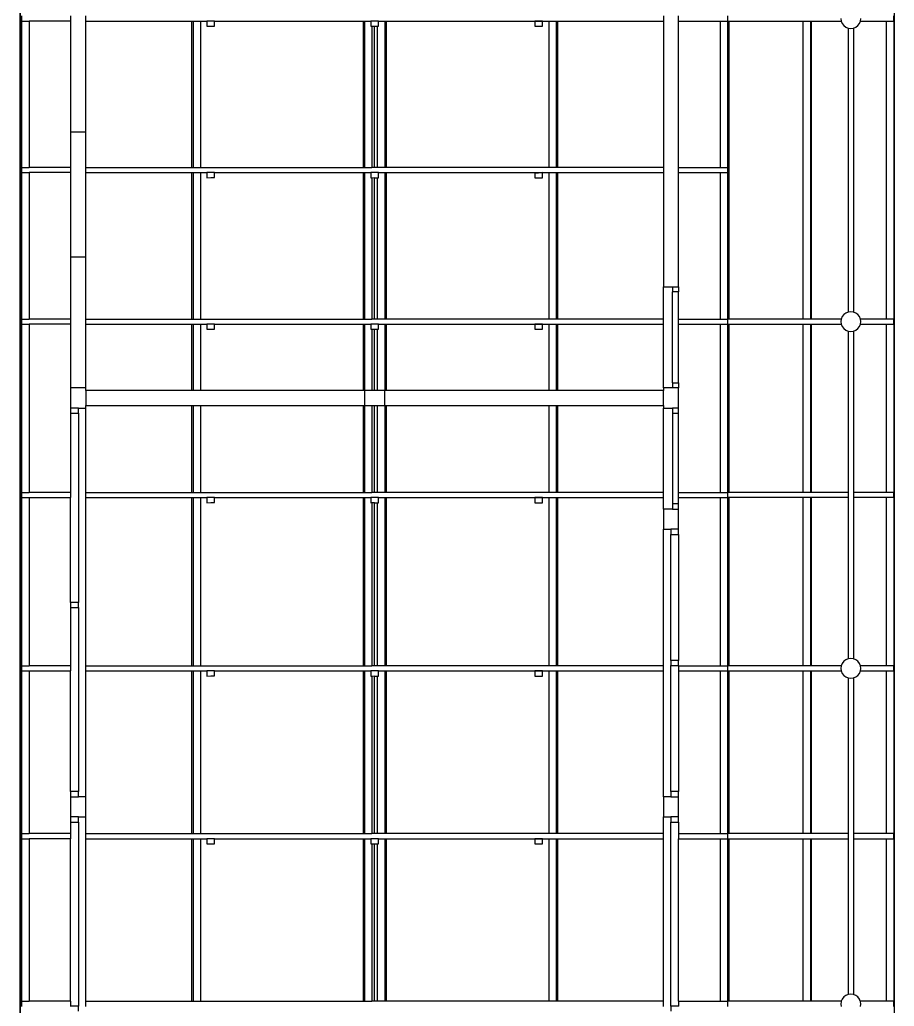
# Model space of a CAD drawing. Header units: metres. Extents: x 3.5 to 12.1, y -17.9 to 16.9.
# Drawn here: x 3.45 to 12.11, y -7.43 to 2.34 of the extents above; entities that cross this region are included whole.
import ezdxf

# ---------------------------------------------------------------- set-up
doc = ezdxf.new("R2010")
doc.units = ezdxf.units.M
doc.layers.add('SectionCutEdges', color=7, linetype='Continuous')

msp = doc.modelspace()

# ---------------------------------------------------------------- linework, layer by layer
for p, q in [((3.4515, 2.8286), (3.4515, -17.8514)), ((3.4569, 2.8286), (3.4569, -17.8514)), ((12.1097, 2.8286), (12.1097, -17.8514)), ((12.1113, 2.8286), (12.1113, -17.8514)), ((3.4704, 2.3786), (3.4704, 2.3278)), ((10.4608, 2.3786), (10.4608, 2.3278)), ((12.1056, 2.3278), (12.1056, 2.3786)), ((3.4704, 2.3278), (3.5438, 2.3278)), ((3.4704, 2.3278), (3.4704, 0.877)), ((3.5438, 2.3278), (3.5438, 0.877)), ((3.9556, 2.3278), (3.5438, 2.3278)), ((4.1056, 2.3278), (5.1545, 2.3278)), ((5.1545, 0.877), (5.1545, 2.3278)), ((5.1545, 2.3278), (5.168, 2.3278)), ((5.168, 2.3278), (5.168, 0.877)), ((5.168, 2.3278), (5.2414, 2.3278)), ((5.2414, 2.3278), (5.2414, 0.877)), ((5.2414, 2.3278), (5.3042, 2.3278)), ((5.3804, 2.3278), (5.3042, 2.3278)), ((5.3042, 2.3278), (5.3042, 2.277)), ((5.3042, 2.277), (5.3423, 2.2778)), ((5.3423, 2.2778), (5.3804, 2.2778)), ((5.3423, 2.2778), (5.3423, 2.2778)), ((5.3804, 2.2778), (5.3804, 2.3278)), ((5.3804, 2.3278), (6.8521, 2.3278)), ((6.8521, 2.3278), (6.8521, 0.877)), ((6.8521, 2.3278), (6.8656, 2.3278)), ((6.8656, 2.3278), (6.8656, 0.877)), ((6.8656, 2.3278), (6.9275, 2.3278)), ((7.0037, 2.3278), (6.9275, 2.3278)), ((6.9275, 2.3278), (6.9275, 2.277)), ((6.9275, 2.277), (6.939, 2.2773)), ((6.939, 2.2773), (6.9656, 2.2778)), ((6.939, 2.2773), (6.939, 0.877)), ((6.9656, 2.2778), (6.9656, 2.277)), ((6.9656, 0.877), (6.9656, 2.277)), ((6.9656, 2.277), (6.9921, 2.277)), ((6.9921, 2.277), (6.9921, 0.877)), ((6.9921, 2.277), (7.0037, 2.277)), ((7.0037, 2.277), (7.0037, 2.3278)), ((7.0037, 2.3278), (7.0656, 2.3278)), ((7.0656, 2.3278), (7.0656, 0.877)), ((7.0656, 2.3278), (7.0791, 2.3278)), ((7.0791, 2.3278), (7.0791, 0.877)), ((7.0791, 2.3278), (8.627, 2.3278)), ((8.5508, 2.3271), (8.5508, 2.327)), ((8.5508, 2.327), (8.5889, 2.3271)), ((8.5569, 2.3271), (8.5508, 2.3271)), ((8.5569, 2.3271), (8.5508, 2.327)), ((8.5508, 2.327), (8.5508, 2.277)), ((8.5508, 2.277), (8.627, 2.277)), ((8.627, 2.3278), (8.5569, 2.3271)), ((8.5889, 2.3271), (8.5569, 2.3271)), ((8.627, 2.277), (8.627, 2.3278)), ((8.627, 2.3278), (8.6897, 2.3278)), ((8.6897, 2.3278), (8.6897, 0.877)), ((8.6897, 2.3278), (8.7632, 2.3278)), ((8.7632, 2.3278), (8.7632, 0.877)), ((8.7632, 2.3278), (8.7767, 2.3278)), ((8.7767, 2.3278), (8.7767, 0.877)), ((8.7767, 2.3278), (9.8256, 2.3278)), ((9.9756, 2.3278), (10.3874, 2.3278)), ((10.3874, 2.3278), (10.3874, 0.877)), ((10.3874, 2.3278), (10.4608, 2.3278)), ((10.4608, 2.3278), (10.4608, 0.877)), ((10.4608, 2.3278), (10.4743, 2.3278)), ((10.4743, 2.3278), (10.4743, -0.6246)), ((10.4743, 2.3278), (11.2072, 2.3278)), ((11.2072, 2.3278), (11.2072, -0.6246)), ((11.2072, 2.3278), (11.2832, 2.3278)), ((11.2832, 2.3278), (11.2832, -0.6246)), ((11.2832, 2.3278), (11.2873, 2.3278)), ((11.2873, 2.3278), (11.2873, -0.6246)), ((11.2873, 2.3278), (11.5854, 2.3278)), ((11.6552, 2.258), (11.6552, -0.5547)), ((11.706, 2.258), (11.706, -0.5547)), ((11.7758, 2.3278), (12.0296, 2.3278)), ((12.0296, 2.3278), (12.0296, -0.6246)), ((12.0296, 2.3278), (12.1056, 2.3278)), ((12.1056, 2.3278), (12.1056, -0.6246)), ((4.1056, 0.877), (4.1056, 1.2286)), ((3.4704, 0.877), (3.4704, 0.8262)), ((3.4704, 0.877), (3.5438, 0.877)), ((3.4704, 0.8262), (3.5438, 0.8262)), ((3.4704, 0.8262), (3.4704, -0.6246)), ((3.9556, 0.877), (3.5438, 0.877)), ((3.5438, 0.8262), (3.5438, -0.6246)), ((3.9556, 0.8262), (3.5438, 0.8262)), ((4.1056, 0.877), (5.1545, 0.877)), ((4.1056, 0.8262), (4.1056, 0.877)), ((4.1056, 0.8262), (5.1545, 0.8262)), ((4.1056, -0.0114), (4.1056, 0.8262)), ((5.1545, 0.877), (5.168, 0.877)), ((5.1545, -0.6246), (5.1545, 0.8262)), ((5.1545, 0.8262), (5.168, 0.8262)), ((5.168, 0.877), (5.2414, 0.877)), ((5.168, 0.8262), (5.168, -0.6246)), ((5.168, 0.8262), (5.2414, 0.8262)), ((5.2414, 0.877), (6.8521, 0.877)), ((5.2414, 0.8262), (5.2414, -0.6246)), ((5.2414, 0.8262), (5.3042, 0.8262)), ((5.3804, 0.8262), (5.3042, 0.8262)), ((5.3042, 0.8262), (5.3042, 0.7754)), ((5.3804, 0.7762), (5.3804, 0.8262)), ((5.3804, 0.8262), (6.8521, 0.8262)), ((6.8521, 0.877), (6.8656, 0.877)), ((6.8521, 0.8262), (6.8521, -0.6246)), ((6.8521, 0.8262), (6.8656, 0.8262)), ((6.8656, 0.877), (6.939, 0.877)), ((6.8656, 0.8262), (6.8656, -0.6246)), ((6.8656, 0.8262), (6.9275, 0.8262)), ((7.0037, 0.8262), (6.9275, 0.8262)), ((6.9275, 0.8262), (6.9275, 0.7754)), ((6.9656, 0.877), (6.939, 0.877)), ((6.9921, 0.877), (6.9656, 0.877)), ((7.0656, 0.877), (6.9921, 0.877)), ((7.0037, 0.7754), (7.0037, 0.8262)), ((7.0037, 0.8262), (7.0656, 0.8262)), ((7.0791, 0.877), (7.0656, 0.877)), ((7.0656, 0.8262), (7.0656, -0.6246)), ((7.0656, 0.8262), (7.0791, 0.8262)), ((8.6897, 0.877), (7.0791, 0.877)), ((7.0791, 0.8262), (7.0791, -0.6246)), ((7.0791, 0.8262), (8.627, 0.8262)), ((8.5508, 0.8255), (8.5508, 0.8254)), ((8.5508, 0.8254), (8.5889, 0.8255)), ((8.5569, 0.8255), (8.5508, 0.8255)), ((8.5569, 0.8255), (8.5508, 0.8254)), ((8.5508, 0.8254), (8.5508, 0.7754)), ((8.627, 0.8262), (8.5569, 0.8255)), ((8.5889, 0.8255), (8.5569, 0.8255)), ((8.627, 0.7754), (8.627, 0.8262)), ((8.627, 0.8262), (8.6897, 0.8262)), ((8.7632, 0.877), (8.6897, 0.877)), ((8.6897, 0.8262), (8.6897, -0.6246)), ((8.6897, 0.8262), (8.7632, 0.8262)), ((8.7767, 0.877), (8.7632, 0.877)), ((8.7632, 0.8262), (8.7632, -0.6246)), ((8.7632, 0.8262), (8.7767, 0.8262)), ((9.8256, 0.877), (8.7767, 0.877)), ((8.7767, 0.8262), (8.7767, -0.6246)), ((8.7767, 0.8262), (9.8256, 0.8262)), ((9.9756, 0.877), (10.3874, 0.877)), ((9.9756, 0.8262), (10.3874, 0.8262)), ((10.3874, 0.877), (10.4608, 0.877)), ((10.3874, 0.8262), (10.3874, -0.6246)), ((10.3874, 0.8262), (10.4608, 0.8262)), ((10.4608, 0.877), (10.4608, 0.8262)), ((10.4608, 0.8262), (10.4608, -0.6246)), ((5.3042, 0.7754), (5.3423, 0.7762)), ((5.3423, 0.7762), (5.3804, 0.7762)), ((5.3423, 0.7762), (5.3423, 0.7762)), ((6.9275, 0.7754), (6.939, 0.7757)), ((6.939, 0.7757), (6.9656, 0.7762)), ((6.939, 0.7757), (6.939, -0.6246)), ((6.9656, 0.7762), (6.9656, 0.7754)), ((6.9656, -0.6246), (6.9656, 0.7754)), ((6.9656, 0.7754), (6.9921, 0.7754)), ((6.9921, 0.7754), (6.9921, -0.6246)), ((6.9921, 0.7754), (7.0037, 0.7754)), ((8.5508, 0.7754), (8.627, 0.7754)), ((9.8256, -0.6246), (9.8256, -0.3064)), ((3.4704, -0.6246), (3.4704, -0.6754)), ((3.4704, -0.6246), (3.5438, -0.6246)), ((3.4704, -0.6754), (3.5438, -0.6754)), ((3.4704, -0.6754), (3.4704, -2.3419)), ((3.9556, -0.6246), (3.5438, -0.6246)), ((3.5438, -0.6754), (3.5438, -2.3419)), ((3.9556, -0.6754), (3.5438, -0.6754)), ((4.1056, -0.6246), (5.1545, -0.6246)), ((4.1056, -0.6754), (5.1545, -0.6754)), ((5.1545, -0.6246), (5.168, -0.6246)), ((5.1545, -1.3314), (5.1545, -0.6754)), ((5.1545, -0.6754), (5.168, -0.6754)), ((5.168, -0.6246), (5.2414, -0.6246)), ((5.168, -0.6754), (5.168, -1.3314)), ((5.168, -0.6754), (5.2414, -0.6754)), ((5.2414, -0.6246), (6.8521, -0.6246)), ((5.2414, -0.6754), (5.2414, -1.3314)), ((5.2414, -0.6754), (5.3042, -0.6754)), ((5.3804, -0.6754), (5.3042, -0.6754)), ((5.3042, -0.6754), (5.3042, -0.7262)), ((5.3804, -0.7254), (5.3804, -0.6754)), ((5.3804, -0.6754), (6.8521, -0.6754)), ((6.8521, -0.6246), (6.8656, -0.6246)), ((6.8521, -0.6754), (6.8521, -1.3314)), ((6.8521, -0.6754), (6.8656, -0.6754)), ((6.8656, -0.6246), (6.939, -0.6246)), ((6.8656, -0.6754), (6.8656, -1.3314)), ((6.8656, -0.6754), (6.9275, -0.6754)), ((7.0037, -0.6754), (6.9275, -0.6754)), ((6.9275, -0.6754), (6.9275, -0.7262)), ((6.9656, -0.6246), (6.939, -0.6246)), ((6.9921, -0.6246), (6.9656, -0.6246)), ((7.0656, -0.6246), (6.9921, -0.6246)), ((7.0037, -0.7262), (7.0037, -0.6754)), ((7.0037, -0.6754), (7.0656, -0.6754)), ((7.0791, -0.6246), (7.0656, -0.6246)), ((7.0656, -0.6754), (7.0656, -1.3314)), ((7.0656, -0.6754), (7.0791, -0.6754)), ((8.6897, -0.6246), (7.0791, -0.6246)), ((7.0791, -0.6754), (7.0791, -1.3314)), ((7.0791, -0.6754), (8.627, -0.6754)), ((8.5508, -0.6761), (8.5508, -0.6762)), ((8.5508, -0.6762), (8.5889, -0.6761)), ((8.5569, -0.6761), (8.5508, -0.6761)), ((8.5569, -0.6761), (8.5508, -0.6762)), ((8.5508, -0.6762), (8.5508, -0.7262)), ((8.627, -0.6754), (8.5569, -0.6761)), ((8.5889, -0.6761), (8.5569, -0.6761)), ((8.627, -0.7262), (8.627, -0.6754)), ((8.627, -0.6754), (8.6897, -0.6754)), ((8.7632, -0.6246), (8.6897, -0.6246)), ((8.6897, -0.6754), (8.6897, -1.3314)), ((8.6897, -0.6754), (8.7632, -0.6754)), ((8.7767, -0.6246), (8.7632, -0.6246)), ((8.7632, -0.6754), (8.7632, -1.3314)), ((8.7632, -0.6754), (8.7767, -0.6754)), ((9.8256, -0.6246), (8.7767, -0.6246)), ((8.7767, -0.6754), (8.7767, -1.3314)), ((8.7767, -0.6754), (9.8256, -0.6754)), ((9.8256, -0.6754), (9.8256, -0.6246)), ((9.8256, -1.3064), (9.8256, -0.6754)), ((9.9756, -0.6246), (10.3874, -0.6246)), ((9.9756, -0.6754), (10.3874, -0.6754)), ((10.3874, -0.6246), (10.4608, -0.6246)), ((10.3874, -0.6754), (10.3874, -2.3419)), ((10.3874, -0.6754), (10.4608, -0.6754)), ((10.4608, -0.6246), (10.4608, -0.6754)), ((10.4743, -0.6246), (10.4608, -0.6246)), ((10.4608, -0.6754), (10.4608, -2.3419)), ((10.4608, -0.6754), (10.4743, -0.6754)), ((11.2072, -0.6246), (10.4743, -0.6246)), ((10.4743, -0.6754), (10.4743, -2.3419)), ((10.4743, -0.6754), (11.2072, -0.6754)), ((11.2832, -0.6246), (11.2072, -0.6246)), ((11.2072, -0.6754), (11.2072, -2.3419)), ((11.2072, -0.6754), (11.2832, -0.6754)), ((11.2873, -0.6246), (11.2832, -0.6246)), ((11.2832, -0.6754), (11.2832, -2.3419)), ((11.2832, -0.6754), (11.2873, -0.6754)), ((11.5854, -0.6246), (11.2873, -0.6246)), ((11.2873, -0.6754), (11.2873, -2.3419)), ((11.2873, -0.6754), (11.5854, -0.6754)), ((12.0296, -0.6246), (11.7758, -0.6246)), ((11.7758, -0.6754), (12.0296, -0.6754)), ((12.1056, -0.6246), (12.0296, -0.6246)), ((12.0296, -0.6754), (12.0296, -2.3419)), ((12.0296, -0.6754), (12.1056, -0.6754)), ((12.1056, -0.6754), (12.1056, -0.6246)), ((12.1056, -0.6754), (12.1056, -2.3419)), ((5.3042, -0.7262), (5.3423, -0.7254)), ((5.3423, -0.7254), (5.3804, -0.7254)), ((5.3423, -0.7254), (5.3423, -0.7254)), ((6.9275, -0.7262), (6.939, -0.7259)), ((6.939, -0.7259), (6.9656, -0.7254)), ((6.939, -0.7259), (6.939, -1.3314)), ((6.9656, -0.7254), (6.9656, -0.7262)), ((6.9656, -1.3314), (6.9656, -0.7262)), ((6.9656, -0.7262), (6.9921, -0.7262)), ((6.9921, -0.7262), (6.9921, -1.3314)), ((6.9921, -0.7262), (7.0037, -0.7262)), ((8.5508, -0.7262), (8.627, -0.7262)), ((11.6552, -0.7452), (11.6552, -2.3419)), ((11.706, -0.7452), (11.706, -2.3419)), ((3.9556, -1.5572), (3.9556, -2.3419)), ((4.1056, -2.3419), (4.1056, -1.5064)), ((5.1545, -2.3419), (5.1545, -1.4814)), ((5.168, -1.4814), (5.168, -2.3419)), ((5.2414, -1.4814), (5.2414, -2.3419)), ((6.8521, -1.4814), (6.8521, -2.3419)), ((6.8656, -1.4814), (6.8656, -2.3419)), ((6.939, -1.4814), (6.939, -2.3419)), ((6.9656, -2.3419), (6.9656, -1.4814)), ((6.9921, -1.4814), (6.9921, -2.3419)), ((7.0656, -1.4814), (7.0656, -2.3419)), ((7.0791, -1.4814), (7.0791, -2.3419)), ((8.6897, -1.4814), (8.6897, -2.3419)), ((8.7632, -1.4814), (8.7632, -2.3419)), ((8.7767, -1.4814), (8.7767, -2.3419)), ((9.8256, -2.3419), (9.8256, -1.5064)), ((3.4704, -2.3419), (3.4704, -2.3927)), ((3.4704, -2.3419), (3.5438, -2.3419)), ((3.9556, -2.3419), (3.5438, -2.3419)), ((3.9556, -2.3419), (3.9556, -2.3927)), ((4.1056, -2.3419), (5.1545, -2.3419)), ((4.1056, -2.3927), (4.1056, -2.3419)), ((5.1545, -2.3419), (5.168, -2.3419)), ((5.168, -2.3419), (5.2414, -2.3419)), ((5.2414, -2.3419), (6.8521, -2.3419)), ((6.8521, -2.3419), (6.8656, -2.3419)), ((6.8656, -2.3419), (6.939, -2.3419)), ((6.9656, -2.3419), (6.939, -2.3419)), ((6.9921, -2.3419), (6.9656, -2.3419)), ((7.0656, -2.3419), (6.9921, -2.3419)), ((7.0791, -2.3419), (7.0656, -2.3419)), ((8.6897, -2.3419), (7.0791, -2.3419)), ((8.7632, -2.3419), (8.6897, -2.3419)), ((8.7767, -2.3419), (8.7632, -2.3419)), ((9.8256, -2.3419), (8.7767, -2.3419)), ((9.8256, -2.3927), (9.8256, -2.3419)), ((9.9756, -2.3419), (10.3874, -2.3419)), ((10.3874, -2.3419), (10.4608, -2.3419)), ((10.4608, -2.3419), (10.4608, -2.3927)), ((10.4743, -2.3419), (10.4608, -2.3419)), ((11.2072, -2.3419), (10.4743, -2.3419)), ((11.2832, -2.3419), (11.2072, -2.3419)), ((11.2873, -2.3419), (11.2832, -2.3419)), ((11.6552, -2.3419), (11.2873, -2.3419)), ((11.6552, -2.3419), (11.6552, -2.3927)), ((12.0296, -2.3419), (11.706, -2.3419)), ((11.706, -2.3419), (11.706, -2.3927)), ((12.1056, -2.3419), (12.0296, -2.3419)), ((12.1056, -2.3927), (12.1056, -2.3419)), ((3.4704, -2.3927), (3.5438, -2.3927)), ((3.4704, -2.3927), (3.4704, -4.0593)), ((3.5438, -2.3927), (3.5438, -4.0593)), ((3.5438, -2.3927), (3.9556, -2.3927)), ((3.9556, -3.431), (3.9556, -2.3927)), ((4.1056, -2.3927), (5.1545, -2.3927)), ((4.1056, -4.0593), (4.1056, -2.3927)), ((5.1545, -4.0593), (5.1545, -2.3927)), ((5.1545, -2.3927), (5.168, -2.3927)), ((5.168, -2.3927), (5.168, -4.0593)), ((5.168, -2.3927), (5.2414, -2.3927)), ((5.2414, -2.3927), (5.2414, -4.0593)), ((5.2414, -2.3927), (5.3042, -2.3927)), ((5.3804, -2.3927), (5.3042, -2.3927)), ((5.3042, -2.3927), (5.3042, -2.4435)), ((5.3042, -2.4435), (5.3423, -2.4427)), ((5.3423, -2.4427), (5.3423, -2.4428)), ((5.3423, -2.4428), (5.3804, -2.4428)), ((5.3804, -2.4428), (5.3804, -2.3927)), ((5.3804, -2.3927), (6.8521, -2.3927)), ((6.8521, -2.3927), (6.8521, -4.0593)), ((6.8521, -2.3927), (6.8656, -2.3927)), ((6.8656, -2.3927), (6.8656, -4.0593)), ((6.8656, -2.3927), (6.9275, -2.3927)), ((7.0037, -2.3927), (6.9275, -2.3927)), ((6.9275, -2.3927), (6.9275, -2.4435)), ((6.939, -2.4433), (6.9656, -2.4427)), ((6.9656, -2.4427), (6.9656, -2.4435)), ((7.0037, -2.4435), (7.0037, -2.3927)), ((7.0037, -2.3927), (7.0656, -2.3927)), ((7.0656, -2.3927), (7.0656, -4.0593)), ((7.0656, -2.3927), (7.0791, -2.3927)), ((7.0791, -2.3927), (7.0791, -4.0593)), ((7.0791, -2.3927), (8.627, -2.3927)), ((8.5508, -2.3934), (8.5508, -2.3935)), ((8.5508, -2.3935), (8.5889, -2.3934)), ((8.5569, -2.3934), (8.5508, -2.3934)), ((8.5569, -2.3934), (8.5508, -2.3935)), ((8.5508, -2.3935), (8.5508, -2.4435)), ((8.627, -2.3927), (8.5569, -2.3934)), ((8.5889, -2.3934), (8.5569, -2.3934)), ((8.627, -2.4435), (8.627, -2.3927)), ((8.627, -2.3927), (8.6897, -2.3927)), ((8.6897, -2.3927), (8.6897, -4.0593)), ((8.6897, -2.3927), (8.7632, -2.3927)), ((8.7632, -2.3927), (8.7632, -4.0593)), ((8.7632, -2.3927), (8.7767, -2.3927)), ((8.7767, -2.3927), (8.7767, -4.0593)), ((8.7767, -2.3927), (9.8256, -2.3927)), ((9.8256, -2.5064), (9.8256, -2.3927)), ((9.9756, -2.3927), (10.3874, -2.3927)), ((10.3874, -2.3927), (10.3874, -4.0593)), ((10.3874, -2.3927), (10.4608, -2.3927)), ((10.4608, -2.3927), (10.4608, -4.0593)), ((10.4743, -2.3927), (10.4608, -2.3927)), ((10.4743, -2.3927), (10.4743, -4.0593)), ((11.2072, -2.3927), (10.4743, -2.3927)), ((11.2072, -2.3927), (11.2072, -4.0593)), ((11.2832, -2.3927), (11.2072, -2.3927)), ((11.2832, -2.3927), (11.2832, -4.0593)), ((11.2873, -2.3927), (11.2832, -2.3927)), ((11.2873, -2.3927), (11.2873, -4.0593)), ((11.6552, -2.3927), (11.2873, -2.3927)), ((11.6552, -2.3927), (11.6552, -3.9894)), ((12.0296, -2.3927), (11.706, -2.3927)), ((11.706, -2.3927), (11.706, -3.9894)), ((12.0296, -2.3927), (12.0296, -4.0593)), ((12.1056, -2.3927), (12.0296, -2.3927)), ((12.1056, -2.3927), (12.1056, -4.0593)), ((6.9275, -2.4435), (6.939, -2.4433)), ((6.939, -2.4433), (6.939, -4.0593)), ((6.9656, -4.0593), (6.9656, -2.4435)), ((6.9656, -2.4435), (6.9921, -2.4435)), ((6.9921, -2.4435), (6.9921, -4.0593)), ((6.9921, -2.4435), (7.0037, -2.4435)), ((8.5508, -2.4435), (8.627, -2.4435)), ((9.8256, -4.0593), (9.8256, -2.7064)), ((9.8994, -4.006), (9.8994, -2.7572)), ((3.9556, -3.4818), (3.9556, -4.0593)), ((3.4704, -4.0593), (3.4704, -4.1101)), ((3.4704, -4.0593), (3.5438, -4.0593)), ((3.9556, -4.0593), (3.5438, -4.0593)), ((3.9556, -4.0593), (3.9556, -4.1101)), ((4.1056, -4.0593), (5.1545, -4.0593)), ((4.1056, -4.1101), (4.1056, -4.0593)), ((5.1545, -4.0593), (5.168, -4.0593)), ((5.168, -4.0593), (5.2414, -4.0593)), ((5.2414, -4.0593), (6.8521, -4.0593)), ((6.8521, -4.0593), (6.8656, -4.0593)), ((6.8656, -4.0593), (6.939, -4.0593)), ((6.9656, -4.0593), (6.939, -4.0593)), ((6.9921, -4.0593), (6.9656, -4.0593)), ((7.0656, -4.0593), (6.9921, -4.0593)), ((7.0791, -4.0593), (7.0656, -4.0593)), ((8.6897, -4.0593), (7.0791, -4.0593)), ((8.7632, -4.0593), (8.6897, -4.0593)), ((8.7767, -4.0593), (8.7632, -4.0593)), ((9.8256, -4.0593), (8.7767, -4.0593)), ((9.8256, -4.1101), (9.8256, -4.0593)), ((9.8994, -5.3056), (9.8994, -4.0568)), ((9.9756, -4.0593), (10.3874, -4.0593)), ((10.3874, -4.0593), (10.4608, -4.0593)), ((10.4608, -4.0593), (10.4608, -4.1101)), ((10.4743, -4.0593), (10.4608, -4.0593)), ((11.2072, -4.0593), (10.4743, -4.0593)), ((11.2832, -4.0593), (11.2072, -4.0593)), ((11.2873, -4.0593), (11.2832, -4.0593)), ((11.5854, -4.0593), (11.2873, -4.0593)), ((12.0296, -4.0593), (11.7758, -4.0593)), ((12.1056, -4.0593), (12.0296, -4.0593)), ((12.1056, -4.1101), (12.1056, -4.0593)), ((3.4704, -4.1101), (3.5438, -4.1101)), ((3.4704, -4.1101), (3.4704, -5.7218)), ((3.5438, -4.1101), (3.5438, -5.7218)), ((3.5438, -4.1101), (3.9556, -4.1101)), ((3.9556, -5.3056), (3.9556, -4.1101)), ((4.1056, -4.1101), (5.1545, -4.1101)), ((4.1056, -5.3564), (4.1056, -4.1101)), ((5.1545, -5.7218), (5.1545, -4.1101)), ((5.1545, -4.1101), (5.168, -4.1101)), ((5.168, -4.1101), (5.168, -5.7218)), ((5.168, -4.1101), (5.2414, -4.1101)), ((5.2414, -4.1101), (5.2414, -5.7218)), ((5.2414, -4.1101), (5.3042, -4.1101)), ((5.3804, -4.1101), (5.3042, -4.1101)), ((5.3042, -4.1101), (5.3042, -4.1609)), ((5.3042, -4.1609), (5.3423, -4.1601)), ((5.3423, -4.1601), (5.3804, -4.1601)), ((5.3423, -4.1601), (5.3423, -4.1601)), ((5.3804, -4.1601), (5.3804, -4.1101)), ((5.3804, -4.1101), (6.8521, -4.1101)), ((6.8521, -4.1101), (6.8521, -5.7218)), ((6.8521, -4.1101), (6.8656, -4.1101)), ((6.8656, -4.1101), (6.8656, -5.7218)), ((6.8656, -4.1101), (6.9275, -4.1101)), ((7.0037, -4.1101), (6.9275, -4.1101)), ((6.9275, -4.1101), (6.9275, -4.1609)), ((6.9275, -4.1609), (6.939, -4.1606)), ((6.939, -4.1606), (6.9656, -4.1601)), ((6.939, -4.1606), (6.939, -5.7218)), ((6.9656, -4.1601), (6.9656, -4.1609)), ((6.9656, -5.7218), (6.9656, -4.1609)), ((6.9656, -4.1609), (6.9921, -4.1609)), ((6.9921, -4.1609), (6.9921, -5.7218)), ((6.9921, -4.1609), (7.0037, -4.1609)), ((7.0037, -4.1609), (7.0037, -4.1101)), ((7.0037, -4.1101), (7.0656, -4.1101)), ((7.0656, -4.1101), (7.0656, -5.7218)), ((7.0656, -4.1101), (7.0791, -4.1101)), ((7.0791, -4.1101), (7.0791, -5.7218)), ((7.0791, -4.1101), (8.627, -4.1101)), ((8.5508, -4.1108), (8.5508, -4.1109)), ((8.5508, -4.1109), (8.5889, -4.1108)), ((8.5569, -4.1108), (8.5508, -4.1108)), ((8.5569, -4.1108), (8.5508, -4.1109)), ((8.5508, -4.1109), (8.5508, -4.1609)), ((8.5508, -4.1609), (8.627, -4.1609)), ((8.627, -4.1101), (8.5569, -4.1108)), ((8.5889, -4.1108), (8.5569, -4.1108)), ((8.627, -4.1609), (8.627, -4.1101)), ((8.627, -4.1101), (8.6897, -4.1101)), ((8.6897, -4.1101), (8.6897, -5.7218)), ((8.6897, -4.1101), (8.7632, -4.1101)), ((8.7632, -4.1101), (8.7632, -5.7218)), ((8.7632, -4.1101), (8.7767, -4.1101)), ((8.7767, -4.1101), (8.7767, -5.7218)), ((8.7767, -4.1101), (9.8256, -4.1101)), ((9.8256, -5.3564), (9.8256, -4.1101)), ((9.9756, -4.1101), (10.3874, -4.1101)), ((10.3874, -4.1101), (10.3874, -5.7218)), ((10.3874, -4.1101), (10.4608, -4.1101)), ((10.4608, -4.1101), (10.4608, -5.7218)), ((10.4608, -4.1101), (10.4743, -4.1101)), ((10.4743, -4.1101), (10.4743, -5.7218)), ((10.4743, -4.1101), (11.2072, -4.1101)), ((11.2072, -4.1101), (11.2072, -5.7218)), ((11.2072, -4.1101), (11.2832, -4.1101)), ((11.2832, -4.1101), (11.2832, -5.7218)), ((11.2832, -4.1101), (11.2873, -4.1101)), ((11.2873, -4.1101), (11.2873, -5.7218)), ((11.2873, -4.1101), (11.5854, -4.1101)), ((11.6552, -4.1799), (11.6552, -5.7218)), ((11.706, -4.1799), (11.706, -5.7218)), ((11.7758, -4.1101), (12.0296, -4.1101)), ((12.0296, -4.1101), (12.0296, -5.7218)), ((12.0296, -4.1101), (12.1056, -4.1101)), ((12.1056, -4.1101), (12.1056, -5.7218)), ((4.1056, -5.7218), (4.1056, -5.5564)), ((9.8256, -5.7218), (9.8256, -5.5564)), ((3.9556, -5.6072), (3.9556, -5.7218)), ((9.8994, -7.431), (9.8994, -5.6072)), ((3.4704, -5.7218), (3.4704, -5.7726)), ((3.4704, -5.7218), (3.5438, -5.7218)), ((3.9556, -5.7218), (3.5438, -5.7218)), ((3.9556, -5.7218), (3.9556, -5.7726)), ((4.1056, -5.7218), (5.1545, -5.7218)), ((4.1056, -5.7726), (4.1056, -5.7218)), ((5.1545, -5.7218), (5.168, -5.7218)), ((5.168, -5.7218), (5.2414, -5.7218)), ((5.2414, -5.7218), (6.8521, -5.7218)), ((6.8521, -5.7218), (6.8656, -5.7218)), ((6.8656, -5.7218), (6.939, -5.7218)), ((6.9656, -5.7218), (6.939, -5.7218)), ((6.9921, -5.7218), (6.9656, -5.7218)), ((7.0656, -5.7218), (6.9921, -5.7218)), ((7.0791, -5.7218), (7.0656, -5.7218)), ((8.6897, -5.7218), (7.0791, -5.7218)), ((8.7632, -5.7218), (8.6897, -5.7218)), ((8.7767, -5.7218), (8.7632, -5.7218)), ((9.8256, -5.7218), (8.7767, -5.7218)), ((9.8256, -5.7726), (9.8256, -5.7218)), ((9.9756, -5.7218), (10.3874, -5.7218)), ((10.3874, -5.7218), (10.4608, -5.7218)), ((10.4608, -5.7218), (10.4608, -5.7726)), ((10.4743, -5.7218), (10.4608, -5.7218)), ((11.2072, -5.7218), (10.4743, -5.7218)), ((11.2832, -5.7218), (11.2072, -5.7218)), ((11.2873, -5.7218), (11.2832, -5.7218)), ((11.6552, -5.7218), (11.2873, -5.7218)), ((11.6552, -5.7218), (11.6552, -5.7726)), ((12.0296, -5.7218), (11.706, -5.7218)), ((11.706, -5.7218), (11.706, -5.7726)), ((12.1056, -5.7218), (12.0296, -5.7218)), ((12.1056, -5.7726), (12.1056, -5.7218)), ((3.4704, -5.7726), (3.5438, -5.7726)), ((3.4704, -5.7726), (3.4704, -7.3822)), ((3.5438, -5.7726), (3.5438, -7.3822)), ((3.9556, -5.7726), (3.5438, -5.7726)), ((3.9556, -7.3822), (3.9556, -5.7726)), ((4.1056, -5.7726), (5.1545, -5.7726)), ((4.1056, -7.3822), (4.1056, -5.7726)), ((5.1545, -7.3822), (5.1545, -5.7726)), ((5.1545, -5.7726), (5.168, -5.7726)), ((5.168, -5.7726), (5.168, -7.3822)), ((5.168, -5.7726), (5.2414, -5.7726)), ((5.2414, -5.7726), (5.2414, -7.3822)), ((5.2414, -5.7726), (5.3042, -5.7726)), ((5.3804, -5.7726), (5.3042, -5.7726)), ((5.3042, -5.7726), (5.3042, -5.8234)), ((5.3042, -5.8234), (5.3423, -5.8226)), ((5.3423, -5.8226), (5.3804, -5.8226)), ((5.3423, -5.8226), (5.3423, -5.8226)), ((5.3804, -5.8226), (5.3804, -5.7726)), ((5.3804, -5.7726), (6.8521, -5.7726)), ((6.8521, -5.7726), (6.8521, -7.3822)), ((6.8521, -5.7726), (6.8656, -5.7726)), ((6.8656, -5.7726), (6.8656, -7.3822)), ((6.8656, -5.7726), (6.9275, -5.7726)), ((7.0037, -5.7726), (6.9275, -5.7726)), ((6.9275, -5.7726), (6.9275, -5.8234)), ((6.9275, -5.8234), (6.939, -5.8231)), ((6.939, -5.8231), (6.9656, -5.8226)), ((6.939, -5.8231), (6.939, -7.3822)), ((6.9656, -5.8226), (6.9656, -5.8234)), ((6.9656, -7.3822), (6.9656, -5.8234)), ((6.9656, -5.8234), (6.9921, -5.8234)), ((6.9921, -5.8234), (6.9921, -7.3822)), ((6.9921, -5.8234), (7.0037, -5.8234)), ((7.0037, -5.8234), (7.0037, -5.7726)), ((7.0037, -5.7726), (7.0656, -5.7726)), ((7.0656, -5.7726), (7.0656, -7.3822)), ((7.0656, -5.7726), (7.0791, -5.7726)), ((7.0791, -5.7726), (7.0791, -7.3822)), ((7.0791, -5.7726), (8.627, -5.7726)), ((8.5508, -5.7733), (8.5508, -5.7734)), ((8.5508, -5.7734), (8.5889, -5.7733)), ((8.5569, -5.7733), (8.5508, -5.7733)), ((8.5569, -5.7733), (8.5508, -5.7734)), ((8.5508, -5.7734), (8.5508, -5.8234)), ((8.5508, -5.8234), (8.627, -5.8234)), ((8.627, -5.7726), (8.5569, -5.7733)), ((8.5889, -5.7733), (8.5569, -5.7733)), ((8.627, -5.8234), (8.627, -5.7726)), ((8.627, -5.7726), (8.6897, -5.7726)), ((8.6897, -5.7726), (8.6897, -7.3822)), ((8.6897, -5.7726), (8.7632, -5.7726)), ((8.7632, -5.7726), (8.7632, -7.3822)), ((8.7632, -5.7726), (8.7767, -5.7726)), ((8.7767, -5.7726), (8.7767, -7.3822)), ((8.7767, -5.7726), (9.8256, -5.7726)), ((9.8256, -7.3822), (9.8256, -5.7726)), ((9.9756, -5.7726), (10.3874, -5.7726)), ((10.3874, -5.7726), (10.3874, -7.3822)), ((10.3874, -5.7726), (10.4608, -5.7726)), ((10.4608, -5.7726), (10.4608, -7.3822)), ((10.4608, -5.7726), (10.4743, -5.7726)), ((10.4743, -5.7726), (10.4743, -7.3822)), ((10.4743, -5.7726), (11.2072, -5.7726)), ((11.2072, -5.7726), (11.2072, -7.3822)), ((11.2072, -5.7726), (11.2832, -5.7726)), ((11.2832, -5.7726), (11.2832, -7.3822)), ((11.2832, -5.7726), (11.2873, -5.7726)), ((11.2873, -5.7726), (11.2873, -7.3822)), ((11.2873, -5.7726), (11.6552, -5.7726)), ((11.6552, -5.7726), (11.6552, -7.3144)), ((11.706, -5.7726), (12.0296, -5.7726)), ((11.706, -5.7726), (11.706, -7.3144)), ((12.0296, -5.7726), (12.0296, -7.3822)), ((12.0296, -5.7726), (12.1056, -5.7726)), ((12.1056, -5.7726), (12.1056, -7.3822)), ((3.4704, -7.3822), (3.4704, -7.433)), ((3.4704, -7.3822), (3.5438, -7.3822)), ((3.9556, -7.3822), (3.5438, -7.3822)), ((3.9556, -7.3822), (3.9556, -7.431)), ((4.1056, -7.3822), (5.1545, -7.3822)), ((4.1056, -7.433), (4.1056, -7.3822)), ((5.1545, -7.3822), (5.168, -7.3822)), ((5.168, -7.3822), (5.2414, -7.3822)), ((5.2414, -7.3822), (6.8521, -7.3822)), ((6.8521, -7.3822), (6.8656, -7.3822)), ((6.8656, -7.3822), (6.939, -7.3822)), ((6.9656, -7.3822), (6.939, -7.3822)), ((6.9921, -7.3822), (6.9656, -7.3822)), ((7.0656, -7.3822), (6.9921, -7.3822)), ((7.0791, -7.3822), (7.0656, -7.3822)), ((8.6897, -7.3822), (7.0791, -7.3822)), ((8.7632, -7.3822), (8.6897, -7.3822)), ((8.7767, -7.3822), (8.7632, -7.3822)), ((9.8256, -7.3822), (8.7767, -7.3822)), ((9.8256, -7.433), (9.8256, -7.3822)), ((9.9756, -7.3822), (10.3874, -7.3822)), ((10.3874, -7.3822), (10.4608, -7.3822)), ((10.4608, -7.3822), (10.4608, -7.433)), ((10.4743, -7.3822), (10.4608, -7.3822)), ((11.2072, -7.3822), (10.4743, -7.3822)), ((11.2832, -7.3822), (11.2072, -7.3822)), ((11.2873, -7.3822), (11.2832, -7.3822)), ((11.5862, -7.3822), (11.2873, -7.3822)), ((12.0296, -7.3822), (11.775, -7.3822)), ((12.1056, -7.3822), (12.0296, -7.3822)), ((12.1056, -7.433), (12.1056, -7.3822))]:
    msp.add_line(p, q)
at = {"layer": 'SectionCutEdges'}
for p, q in [((3.9556, 2.3786), (3.9556, 2.3278)), ((4.1056, 2.3278), (4.1056, 2.3786)), ((9.8256, 2.3786), (9.8256, 2.3278)), ((9.9756, 2.3278), (9.9756, 2.3786)), ((11.582, 2.3532), (11.5854, 2.3278)), ((11.7758, 2.3278), (11.7792, 2.3532)), ((3.9556, 2.3278), (3.9556, 1.2286)), ((4.1056, 1.2286), (4.1056, 2.3278)), ((9.8256, 2.3278), (9.8256, 0.877)), ((9.9756, 0.877), (9.9756, 2.3278)), ((11.5854, 2.3278), (11.5854, 2.3277)), ((11.5854, 2.3277), (11.5952, 2.3039)), ((11.5952, 2.3039), (11.6109, 2.2835)), ((11.6109, 2.2835), (11.6313, 2.2679)), ((11.6313, 2.2679), (11.6551, 2.258)), ((11.6551, 2.258), (11.6552, 2.258)), ((11.6552, 2.258), (11.6806, 2.2546)), ((11.6806, 2.2546), (11.706, 2.258)), ((11.706, 2.258), (11.7061, 2.258)), ((11.7061, 2.258), (11.7299, 2.2679)), ((11.7299, 2.2679), (11.7503, 2.2835)), ((11.7503, 2.2835), (11.766, 2.3039)), ((11.766, 2.3039), (11.7758, 2.3277)), ((11.7758, 2.3277), (11.7758, 2.3278)), ((3.9556, 1.2286), (4.1056, 1.2286)), ((3.9556, 1.2286), (3.9556, 0.877)), ((3.9556, 0.877), (3.9556, 0.8262)), ((3.9556, 0.8262), (3.9556, -0.0114)), ((9.8256, 0.877), (9.8256, 0.8262)), ((9.8256, 0.8262), (9.8256, -0.3064)), ((9.9756, 0.8262), (9.9756, 0.877)), ((9.9756, -0.3064), (9.9756, 0.8262)), ((4.1056, -0.0114), (3.9556, -0.0114)), ((3.9556, -0.0114), (3.9556, -0.6246)), ((4.1056, -0.6246), (4.1056, -0.0114)), ((9.8256, -0.3064), (9.9156, -0.3064)), ((9.9156, -0.3064), (9.9156, -0.3564)), ((9.9156, -0.3064), (9.9756, -0.3064)), ((9.9756, -0.3564), (9.9156, -0.3564)), ((9.9156, -1.2564), (9.9156, -0.3564)), ((9.9756, -0.3064), (9.9756, -0.3564)), ((9.9756, -0.6246), (9.9756, -0.3564)), ((11.6109, -0.5803), (11.5952, -0.6007)), ((11.6313, -0.5646), (11.6109, -0.5803)), ((11.6551, -0.5547), (11.6313, -0.5646)), ((11.6552, -0.5547), (11.6551, -0.5547)), ((11.6806, -0.5514), (11.6552, -0.5547)), ((11.706, -0.5547), (11.6806, -0.5514)), ((11.7061, -0.5547), (11.706, -0.5547)), ((11.7299, -0.5646), (11.7061, -0.5547)), ((11.7503, -0.5803), (11.7299, -0.5646)), ((11.766, -0.6007), (11.7503, -0.5803)), ((3.9556, -0.6246), (3.9556, -0.6754)), ((3.9556, -0.6754), (3.9556, -1.3064)), ((4.1056, -0.6754), (4.1056, -0.6246)), ((4.1056, -1.3064), (4.1056, -0.6754)), ((9.9756, -0.6754), (9.9756, -0.6246)), ((9.9756, -1.2564), (9.9756, -0.6754)), ((11.5854, -0.6246), (11.582, -0.65)), ((11.582, -0.65), (11.5854, -0.6754)), ((11.5952, -0.6007), (11.5854, -0.6244)), ((11.5854, -0.6244), (11.5854, -0.6246)), ((11.5854, -0.6754), (11.5854, -0.6755)), ((11.5854, -0.6755), (11.5952, -0.6992)), ((11.7758, -0.6244), (11.766, -0.6007)), ((11.766, -0.6992), (11.7758, -0.6755)), ((11.7758, -0.6246), (11.7758, -0.6244)), ((11.7792, -0.65), (11.7758, -0.6246)), ((11.7758, -0.6754), (11.7792, -0.65)), ((11.7758, -0.6755), (11.7758, -0.6754)), ((11.5952, -0.6992), (11.6109, -0.7197)), ((11.6109, -0.7197), (11.6313, -0.7353)), ((11.6313, -0.7353), (11.6551, -0.7452)), ((11.6551, -0.7452), (11.6552, -0.7452)), ((11.6552, -0.7452), (11.6806, -0.7485)), ((11.6806, -0.7485), (11.706, -0.7452)), ((11.706, -0.7452), (11.7061, -0.7452)), ((11.7061, -0.7452), (11.7299, -0.7353)), ((11.7299, -0.7353), (11.7503, -0.7197)), ((11.7503, -0.7197), (11.766, -0.6992)), ((9.9156, -1.2564), (9.9156, -1.3064)), ((9.9156, -1.2564), (9.9756, -1.2564)), ((9.9756, -1.2564), (9.9756, -1.3064)), ((3.9556, -1.3064), (3.9556, -1.5064)), ((4.1056, -1.3064), (3.9556, -1.3064)), ((4.1056, -1.3314), (4.1056, -1.3064)), ((4.1056, -1.3314), (4.1056, -1.4814)), ((5.1545, -1.3314), (4.1056, -1.3314)), ((5.168, -1.3314), (5.1545, -1.3314)), ((5.2414, -1.3314), (5.168, -1.3314)), ((6.8521, -1.3314), (5.2414, -1.3314)), ((6.8656, -1.3314), (6.8521, -1.3314)), ((6.8656, -1.3314), (6.8656, -1.4814)), ((6.939, -1.3314), (6.8656, -1.3314)), ((6.9656, -1.3314), (6.939, -1.3314)), ((6.9921, -1.3314), (6.9656, -1.3314)), ((7.0656, -1.3314), (6.9921, -1.3314)), ((7.0656, -1.4814), (7.0656, -1.3314)), ((7.0791, -1.3314), (7.0656, -1.3314)), ((8.6897, -1.3314), (7.0791, -1.3314)), ((8.7632, -1.3314), (8.6897, -1.3314)), ((8.7767, -1.3314), (8.7632, -1.3314)), ((9.8256, -1.3314), (8.7767, -1.3314)), ((9.8256, -1.3064), (9.8256, -1.3314)), ((9.9156, -1.3064), (9.8256, -1.3064)), ((9.8256, -1.4814), (9.8256, -1.3314)), ((9.9756, -1.3064), (9.9156, -1.3064)), ((9.9756, -1.5064), (9.9756, -1.3064)), ((3.9556, -1.5064), (3.9556, -1.5572)), ((4.0318, -1.5064), (3.9556, -1.5064)), ((3.9556, -1.5572), (4.0318, -1.5572)), ((4.0318, -1.5064), (4.1056, -1.5064)), ((4.0318, -1.5564), (4.0318, -1.5064)), ((4.0318, -1.5572), (4.0318, -1.5564)), ((4.0318, -1.5572), (4.0318, -3.431)), ((4.1056, -1.5064), (4.1056, -1.4814)), ((4.1056, -1.4814), (5.1545, -1.4814)), ((5.1545, -1.4814), (5.168, -1.4814)), ((5.168, -1.4814), (5.2414, -1.4814)), ((5.2414, -1.4814), (6.8521, -1.4814)), ((6.8521, -1.4814), (6.8656, -1.4814)), ((6.8656, -1.4814), (6.939, -1.4814)), ((6.939, -1.4814), (6.9656, -1.4814)), ((6.9656, -1.4814), (6.9921, -1.4814)), ((6.9921, -1.4814), (7.0656, -1.4814)), ((7.0656, -1.4814), (7.0791, -1.4814)), ((7.0791, -1.4814), (8.6897, -1.4814)), ((8.6897, -1.4814), (8.7632, -1.4814)), ((8.7632, -1.4814), (8.7767, -1.4814)), ((8.7767, -1.4814), (9.8256, -1.4814)), ((9.8256, -1.4814), (9.8256, -1.5064)), ((9.8256, -1.5064), (9.9156, -1.5064)), ((9.9756, -1.5064), (9.9156, -1.5064)), ((9.9156, -1.5064), (9.9156, -1.5564)), ((9.9156, -1.5564), (9.9156, -2.4564)), ((9.9156, -1.5564), (9.9756, -1.5564)), ((9.9756, -1.5564), (9.9756, -1.5064)), ((9.9756, -2.3419), (9.9756, -1.5564)), ((9.9756, -2.3927), (9.9756, -2.3419)), ((9.9756, -2.4564), (9.9756, -2.3927)), ((9.8256, -2.5064), (9.8256, -2.7064)), ((9.9156, -2.5064), (9.8256, -2.5064)), ((9.9756, -2.4564), (9.9156, -2.4564)), ((9.9156, -2.4564), (9.9156, -2.5064)), ((9.9156, -2.5064), (9.9756, -2.5064)), ((9.9756, -2.5064), (9.9756, -2.4564)), ((9.9756, -2.7064), (9.9756, -2.5064)), ((9.8256, -2.7064), (9.8994, -2.7064)), ((9.8994, -2.7064), (9.8994, -2.7572)), ((9.9756, -2.7064), (9.8994, -2.7064)), ((9.9756, -2.7572), (9.9756, -2.7064)), ((9.8994, -2.7572), (9.9756, -2.7572)), ((9.9756, -2.7572), (9.9756, -4.006)), ((4.0318, -3.431), (3.9556, -3.431)), ((3.9556, -3.431), (3.9556, -3.4818)), ((3.9556, -3.4818), (4.0318, -3.4818)), ((4.0318, -3.4818), (4.0318, -3.431)), ((4.0318, -3.4818), (4.0318, -5.3056)), ((9.9756, -4.006), (9.8994, -4.006)), ((9.8994, -4.006), (9.8994, -4.0568)), ((9.9756, -4.0568), (9.9756, -4.006)), ((11.6313, -3.9993), (11.6109, -4.015)), ((11.6551, -3.9895), (11.6313, -3.9993)), ((11.6552, -3.9894), (11.6551, -3.9895)), ((11.6806, -3.9861), (11.6552, -3.9894)), ((11.706, -3.9894), (11.6806, -3.9861)), ((11.7061, -3.9895), (11.706, -3.9894)), ((11.7299, -3.9993), (11.7061, -3.9895)), ((11.7503, -4.015), (11.7299, -3.9993)), ((9.8994, -4.0568), (9.9756, -4.0568)), ((9.9756, -4.0568), (9.9756, -4.0593)), ((9.9756, -4.0593), (9.9756, -4.1101)), ((11.5854, -4.0593), (11.582, -4.0847)), ((11.582, -4.0847), (11.5854, -4.1101)), ((11.5952, -4.0354), (11.5854, -4.0592)), ((11.5854, -4.0592), (11.5854, -4.0593)), ((11.6109, -4.015), (11.5952, -4.0354)), ((11.766, -4.0354), (11.7503, -4.015)), ((11.7758, -4.0592), (11.766, -4.0354)), ((11.7758, -4.0593), (11.7758, -4.0592)), ((11.7792, -4.0847), (11.7758, -4.0593)), ((11.7758, -4.1101), (11.7792, -4.0847)), ((9.9756, -4.1101), (9.9756, -5.3056)), ((11.5854, -4.1101), (11.5854, -4.1102)), ((11.5854, -4.1102), (11.5952, -4.134)), ((11.5952, -4.134), (11.6109, -4.1544)), ((11.6109, -4.1544), (11.6313, -4.17)), ((11.6313, -4.17), (11.6551, -4.1799)), ((11.6551, -4.1799), (11.6552, -4.1799)), ((11.6552, -4.1799), (11.6806, -4.1832)), ((11.6806, -4.1832), (11.706, -4.1799)), ((11.706, -4.1799), (11.7061, -4.1799)), ((11.7061, -4.1799), (11.7299, -4.17)), ((11.7299, -4.17), (11.7503, -4.1544)), ((11.7503, -4.1544), (11.766, -4.134)), ((11.766, -4.134), (11.7758, -4.1102)), ((11.7758, -4.1102), (11.7758, -4.1101)), ((4.0318, -5.3056), (3.9556, -5.3056)), ((3.9556, -5.3056), (3.9556, -5.3564)), ((3.9556, -5.3564), (3.9556, -5.5564)), ((3.9556, -5.3564), (4.0318, -5.3564)), ((4.0318, -5.3564), (4.0318, -5.3056)), ((4.1056, -5.3564), (4.0318, -5.3564)), ((4.1056, -5.5564), (4.1056, -5.3564)), ((9.8256, -5.3564), (9.8256, -5.5564)), ((9.8994, -5.3564), (9.8256, -5.3564)), ((9.9756, -5.3056), (9.8994, -5.3056)), ((9.8994, -5.3056), (9.8994, -5.3564)), ((9.8994, -5.3564), (9.9756, -5.3564)), ((9.9756, -5.3564), (9.9756, -5.3056)), ((9.9756, -5.5564), (9.9756, -5.3564)), ((3.9556, -5.5564), (3.9556, -5.6072)), ((4.0318, -5.5564), (3.9556, -5.5564)), ((4.0318, -5.5564), (4.1056, -5.5564)), ((4.0318, -5.6072), (4.0318, -5.5564)), ((9.8256, -5.5564), (9.8994, -5.5564)), ((9.8994, -5.5564), (9.8994, -5.6072)), ((9.9756, -5.5564), (9.8994, -5.5564)), ((9.9756, -5.6072), (9.9756, -5.5564)), ((3.9556, -5.6072), (4.0318, -5.6072)), ((4.0318, -5.6072), (4.0318, -7.431)), ((9.8994, -5.6072), (9.9756, -5.6072)), ((9.9756, -5.6072), (9.9756, -5.7218)), ((9.9756, -5.7218), (9.9756, -5.7726)), ((9.9756, -7.3822), (9.9756, -5.7726)), ((11.6313, -7.3243), (11.6109, -7.34)), ((11.6551, -7.3145), (11.6313, -7.3243)), ((11.6552, -7.3144), (11.6551, -7.3145)), ((11.6806, -7.3111), (11.6552, -7.3144)), ((11.706, -7.3144), (11.6806, -7.3111)), ((11.7061, -7.3145), (11.706, -7.3144)), ((11.7299, -7.3243), (11.7061, -7.3145)), ((11.7503, -7.34), (11.7299, -7.3243)), ((9.9756, -7.3822), (9.9756, -7.431)), ((11.5854, -7.3842), (11.582, -7.4097)), ((11.582, -7.4097), (11.5851, -7.433)), ((11.5862, -7.3822), (11.5854, -7.3842)), ((11.5952, -7.3604), (11.5862, -7.3822)), ((11.6109, -7.34), (11.5952, -7.3604)), ((11.766, -7.3604), (11.7503, -7.34)), ((11.775, -7.3822), (11.766, -7.3604)), ((11.7758, -7.3842), (11.775, -7.3822)), ((11.7792, -7.4097), (11.7758, -7.3842)), ((11.7761, -7.433), (11.7792, -7.4097)), ((4.0318, -7.431), (3.9556, -7.431)), ((3.9556, -7.431), (3.9556, -7.433)), ((4.0318, -7.4818), (4.0318, -7.431)), ((9.9756, -7.431), (9.8994, -7.431)), ((9.8994, -7.431), (9.8994, -7.4818)), ((9.9756, -7.433), (9.9756, -7.431))]:
    msp.add_line(p, q, dxfattribs=at)

doc.saveas('drawing.dxf')
